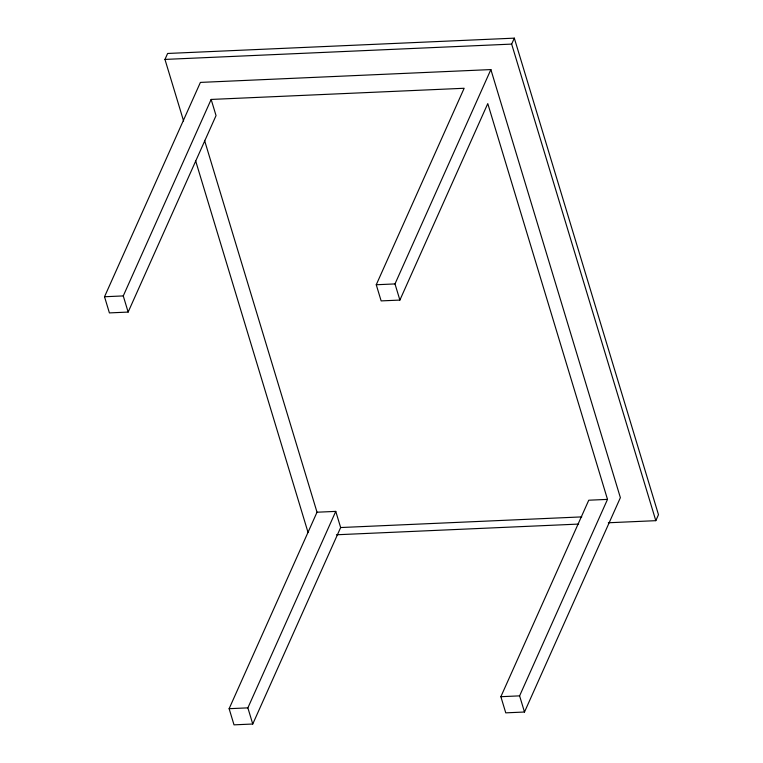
<?xml version="1.0" encoding="UTF-8"?>
<svg xmlns="http://www.w3.org/2000/svg" width="763" height="763" viewBox="0 0 763 763"><rect width="100%" height="100%" fill="white"/><g stroke="black" fill="none" stroke-linecap="round" stroke-linejoin="round"><path stroke-width="1.14" d="M183.587 120.983L164.961 59.419L167.622 53.467L514.319 38.15L658.479 514.71L655.818 520.671L608.321 522.769M104.521 296.75L200.402 82.404L490.876 69.576L620.376 497.676L524.496 712.022L505.755 712.852L500.871 696.695L588.759 500.213L607.501 499.384L487.776 103.596L399.888 300.078L381.147 300.899L376.254 284.752L464.152 88.27L211.151 99.438L123.263 295.92L128.146 312.077L109.405 312.906L104.521 296.75L123.263 295.92M128.146 312.077L216.043 115.594L211.151 99.438M399.888 300.078L394.996 283.922L490.876 69.576M655.818 520.671L511.658 44.101L514.319 38.15M317.017 512.211L335.758 511.391L340.651 527.538L252.753 724.02L234.012 724.85L229.129 708.693L317.017 512.211L204.541 140.373M252.753 724.02L247.87 707.864L335.758 511.391M524.496 712.022L519.603 695.866L607.501 499.384M164.961 59.419L511.658 44.101M376.254 284.752L394.996 283.922M340.651 527.538L581.768 516.894M336.426 534.777L578.64 524.076M229.129 708.693L247.87 707.864M500.871 696.695L519.603 695.866M195.652 160.888L308.08 532.564"/></g></svg>
